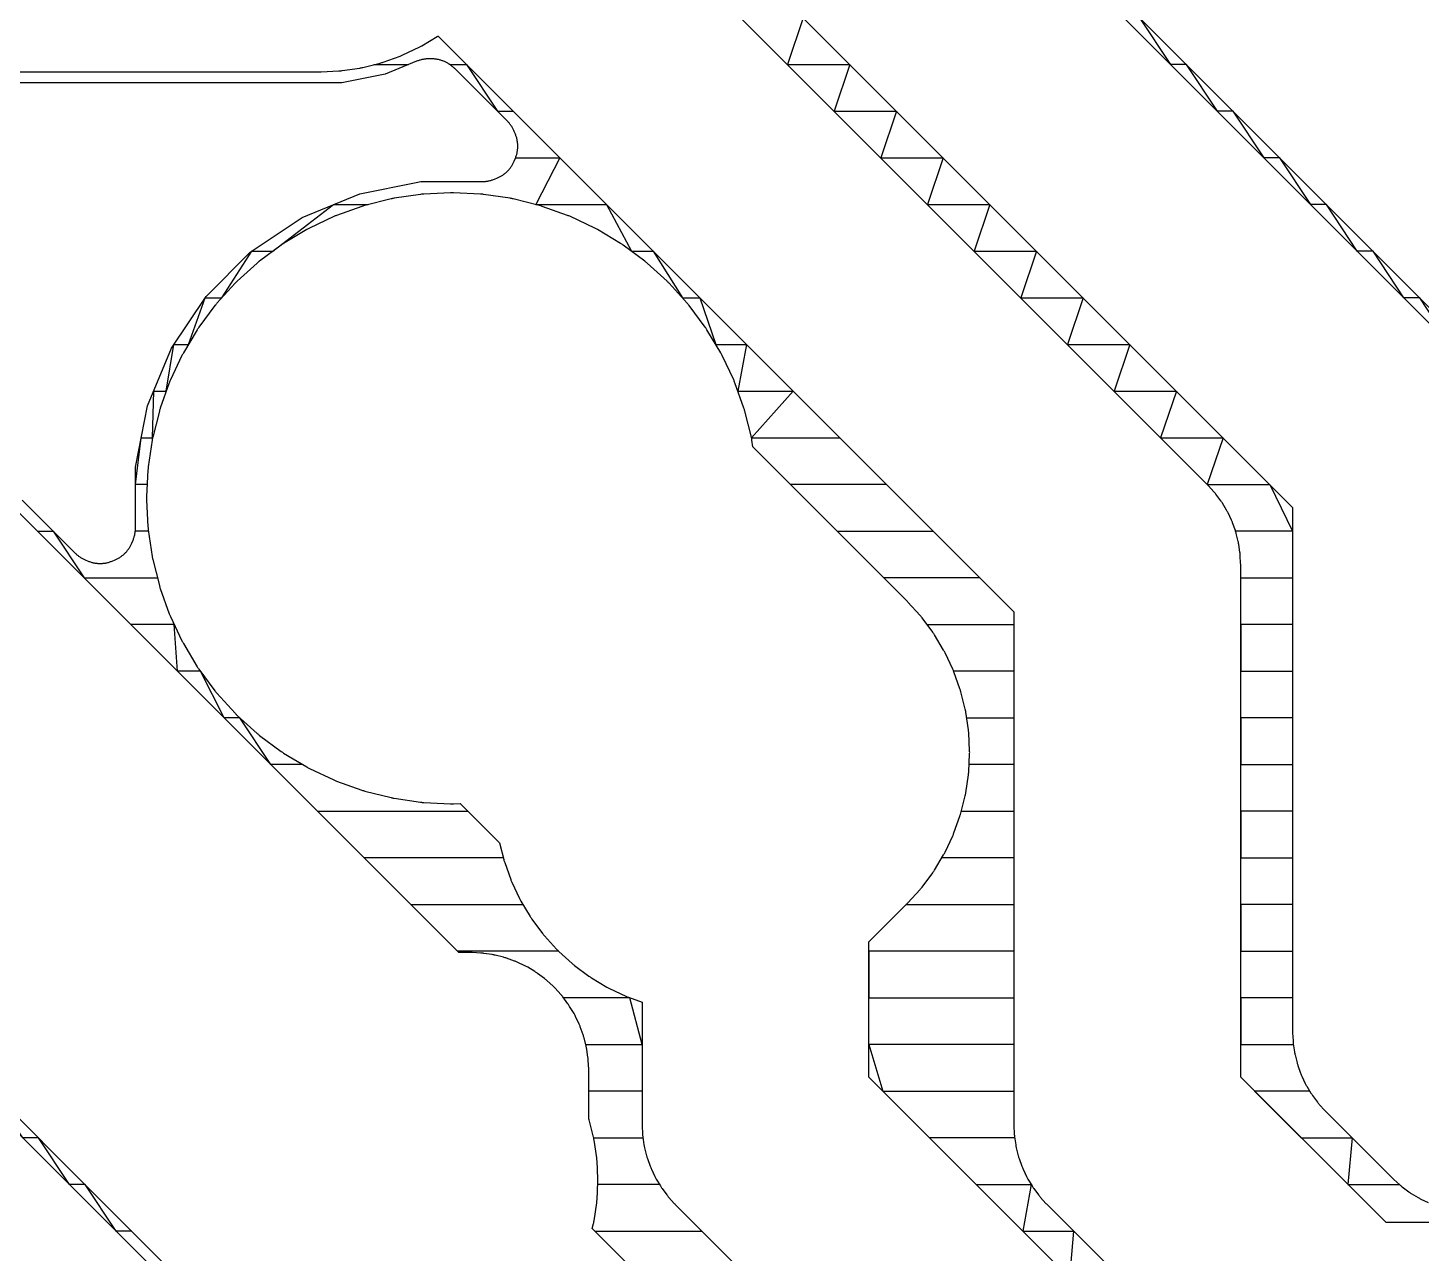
# Model space of a CAD drawing. Header units: metres. Extents: x 141.3 to 191.2, y -114.6 to -61.8.
# Drawn here: x 166.667 to 170.475, y -79.346 to -75.998 of the extents above; entities that cross this region are included whole.
import ezdxf

# ---------------------------------------------------------------- set-up
doc = ezdxf.new("R2010")
doc.units = ezdxf.units.M

msp = doc.modelspace()

# ---------------------------------------------------------------- linework, layer by layer
for points in [[(170.6533, -76.9609), (168.1906, -74.4982)], [(168.2621, -74.5267), (170.6298, -76.8944)], [(167.7243, -74.909), (170.1239, -77.3086), (170.1239, -78.74), (170.1239, -78.7421), (170.124, -78.7442), (170.1251, -78.7662), (170.1252, -78.7683), (170.1254, -78.7704), (170.1256, -78.7725), (170.1259, -78.7745), (170.1291, -78.7964), (170.1295, -78.7984), (170.1298, -78.8005), (170.1303, -78.8025), (170.1308, -78.8046), (170.1361, -78.826), (170.1367, -78.828), (170.1372, -78.83), (170.1379, -78.832), (170.1385, -78.834), (170.146, -78.8548), (170.1467, -78.8567), (170.1475, -78.8587), (170.1483, -78.8606), (170.1492, -78.8625), (170.1586, -78.8825), (170.1595, -78.8843), (170.1605, -78.8862), (170.1615, -78.888), (170.1626, -78.8898), (170.1739, -78.9088), (170.175, -78.9105), (170.1762, -78.9123), (170.1773, -78.914), (170.1786, -78.9157), (170.1917, -78.9334), (170.193, -78.9351), (170.1943, -78.9367), (170.1956, -78.9383), (170.197, -78.9399), (170.2118, -78.9563), (170.2133, -78.9578), (170.2147, -78.9593), (170.3977, -79.1423), (170.3992, -79.1437), (170.4007, -79.1452), (170.4171, -79.16), (170.4187, -79.1614), (170.4203, -79.1627), (170.4219, -79.164), (170.4236, -79.1653), (170.4413, -79.1784), (170.443, -79.1797), (170.4447, -79.1808), (170.4465, -79.182), (170.4482, -79.1831), (170.4672, -79.1944), (170.469, -79.1955), (170.4708, -79.1965), (170.4727, -79.1975), (170.4745, -79.1984), (170.4945, -79.2078)], [(171.71, -79.2629), (170.3795, -79.2629), (169.9821, -78.8655), (169.9821, -77.4658), (169.9821, -77.4637), (169.982, -77.4616), (169.9809, -77.4395), (169.9808, -77.4375), (169.9806, -77.4354), (169.9804, -77.4333), (169.9801, -77.4312), (169.9769, -77.4094), (169.9765, -77.4073), (169.9762, -77.4053), (169.9757, -77.4032), (169.9752, -77.4012), (169.9699, -77.3798), (169.9693, -77.3778), (169.9688, -77.3758), (169.9681, -77.3738), (169.9675, -77.3718), (169.96, -77.351), (169.9593, -77.349), (169.9585, -77.3471), (169.9577, -77.3452), (169.9568, -77.3433), (169.9474, -77.3233), (169.9465, -77.3214), (169.9455, -77.3196), (169.9445, -77.3178), (169.9434, -77.316), (169.9321, -77.297), (169.931, -77.2952), (169.9298, -77.2935), (169.9287, -77.2918), (169.9274, -77.2901), (169.9143, -77.2723), (169.913, -77.2707), (169.9117, -77.269), (169.9104, -77.2674), (169.909, -77.2659), (169.8942, -77.2495), (169.8927, -77.248), (169.8913, -77.2465), (168.0299, -75.3851)], [(168.7863, -75.971), (168.7433, -76.0985), (168.9138, -76.0985), (168.8708, -76.226), (169.0413, -76.226), (168.9983, -76.3535), (169.1688, -76.3535), (169.1258, -76.481), (169.2963, -76.481), (169.2533, -76.6085), (169.4238, -76.6085), (169.3808, -76.736), (169.5513, -76.736), (169.5083, -76.8635), (169.6788, -76.8635), (169.6358, -76.991), (169.8063, -76.991), (169.7633, -77.1185), (169.9338, -77.1185), (169.8908, -77.246), (170.0613, -77.246), (170.1239, -77.3735), (169.968, -77.3735)], [(170.7379, -77.1185), (170.825, -77.1185), (170.825, -76.991), (170.6795, -76.991), (170.5989, -76.8635), (170.5559, -76.8635), (170.4714, -76.736), (170.4284, -76.736), (170.3439, -76.6085), (170.3009, -76.6085), (170.2164, -76.481), (170.1734, -76.481), (170.0889, -76.3535), (170.0459, -76.3535), (169.9614, -76.226), (169.9184, -76.226), (169.8339, -76.0985), (169.7909, -76.0985), (169.7064, -75.971)], [(165.555, -76.1183), (167.4642, -76.1183), (167.4663, -76.1182), (167.4684, -76.1181), (167.5174, -76.1157), (167.5195, -76.1156), (167.5216, -76.1154), (167.5237, -76.1152), (167.5257, -76.1149), (167.5743, -76.1077), (167.5764, -76.1074), (167.5784, -76.107), (167.5804, -76.1066), (167.5825, -76.1061), (167.6301, -76.0942), (167.6321, -76.0936), (167.6341, -76.093), (167.6361, -76.0924), (167.6381, -76.0917), (167.6843, -76.0752), (167.6863, -76.0745), (167.6882, -76.0737), (167.6901, -76.0729), (167.692, -76.072), (167.7364, -76.051), (167.7383, -76.0501), (167.7401, -76.0491), (167.7419, -76.0481), (167.7437, -76.0471), (167.7858, -76.0218), (167.7876, -76.0208), (167.7881, -76.0204), (169.3619, -77.5942), (169.3619, -78.994), (169.3619, -78.9961), (169.362, -78.9982), (169.3631, -79.0202), (169.3632, -79.0223), (169.3634, -79.0244), (169.3636, -79.0265), (169.3639, -79.0285), (169.3671, -79.0504), (169.3675, -79.0524), (169.3678, -79.0545), (169.3683, -79.0565), (169.3688, -79.0586), (169.3741, -79.08), (169.3747, -79.082), (169.3752, -79.084), (169.3759, -79.086), (169.3765, -79.088), (169.384, -79.1088), (169.3847, -79.1107), (169.3855, -79.1127), (169.3863, -79.1146), (169.3872, -79.1165), (169.3966, -79.1365), (169.3975, -79.1383), (169.3985, -79.1402), (169.3995, -79.142), (169.4006, -79.1438), (169.4119, -79.1628), (169.413, -79.1645), (169.4142, -79.1663), (169.4153, -79.168), (169.4166, -79.1697), (169.4297, -79.1874), (169.431, -79.1891), (169.4323, -79.1907), (169.4336, -79.1923), (169.435, -79.1939), (169.4498, -79.2103), (169.4513, -79.2118), (169.4527, -79.2133), (170.0317, -79.7923)], [(166.6518, -77.2888), (166.7963, -77.4334), (166.7978, -77.4348), (166.7993, -77.4362), (166.8009, -77.4376), (166.8025, -77.439), (166.8041, -77.4403), (166.8058, -77.4415), (166.8075, -77.4428), (166.8092, -77.4439), (166.8109, -77.4451), (166.8127, -77.4462), (166.8145, -77.4472), (166.8164, -77.4482), (166.8182, -77.4492), (166.8201, -77.4501), (166.822, -77.451), (166.8239, -77.4518), (166.832, -77.4552), (166.834, -77.4559), (166.8359, -77.4567), (166.8379, -77.4573), (166.8399, -77.458), (166.8419, -77.4586), (166.8439, -77.4591), (166.8459, -77.4596), (166.848, -77.46), (166.85, -77.4604), (166.8521, -77.4607), (166.8542, -77.461), (166.8562, -77.4612), (166.8583, -77.4614), (166.8604, -77.4615), (166.8625, -77.4616), (166.8646, -77.4616), (166.8666, -77.4616), (166.8687, -77.4615), (166.8708, -77.4614), (166.8729, -77.4612), (166.875, -77.461), (166.877, -77.4607), (166.8791, -77.4604), (166.8811, -77.46), (166.8832, -77.4596), (166.8852, -77.4591), (166.8872, -77.4586), (166.8892, -77.458), (166.8912, -77.4573), (166.8932, -77.4567), (166.8951, -77.4559), (166.8971, -77.4552), (166.9052, -77.4518), (166.9071, -77.451), (166.909, -77.4501), (166.9109, -77.4492), (166.9128, -77.4482), (166.9146, -77.4472), (166.9164, -77.4462), (166.9182, -77.4451), (166.9199, -77.4439), (166.9216, -77.4428), (166.9233, -77.4415), (166.925, -77.4403), (166.9266, -77.439), (166.9282, -77.4376), (166.9298, -77.4362), (166.9313, -77.4348), (166.9328, -77.4334), (166.9342, -77.4319), (166.9357, -77.4303), (166.9371, -77.4288), (166.9384, -77.4272), (166.9397, -77.4256), (166.941, -77.4239), (166.9422, -77.4222), (166.9434, -77.4205), (166.9445, -77.4187), (166.9456, -77.417), (166.9466, -77.4152), (166.9477, -77.4133), (166.9486, -77.4115), (166.9495, -77.4096), (166.9504, -77.4077), (166.9512, -77.4058), (166.9546, -77.3977), (166.9554, -77.3957), (166.9561, -77.3938), (166.9568, -77.3918), (166.9574, -77.3898), (166.958, -77.3878), (166.9585, -77.3858), (166.959, -77.3838), (166.9594, -77.3817), (166.9598, -77.3797), (166.9601, -77.3776), (166.9604, -77.3755), (166.9606, -77.3735), (166.9608, -77.3714), (166.961, -77.3693), (166.961, -77.3672), (166.9611, -77.3651), (166.9611, -77.1982), (166.9943, -77.031), (167.0596, -76.8735), (167.1543, -76.7317), (167.2748, -76.6112), (167.4166, -76.5164), (167.5741, -76.4512), (167.728, -76.4206), (167.7413, -76.4179), (167.9097, -76.4179), (167.9117, -76.4179), (167.9138, -76.4178), (167.9159, -76.4177), (167.918, -76.4175), (167.9201, -76.4173), (167.9221, -76.417), (167.9242, -76.4167), (167.9262, -76.4163), (167.9283, -76.4159), (167.9303, -76.4154), (167.9323, -76.4149), (167.9343, -76.4143), (167.9363, -76.4137), (167.9383, -76.413), (167.9402, -76.4123), (167.9422, -76.4115), (167.9503, -76.4081), (167.9522, -76.4073), (167.9541, -76.4064), (167.956, -76.4055), (167.9579, -76.4045), (167.9597, -76.4035), (167.9615, -76.4025), (167.9633, -76.4014), (167.965, -76.4003), (167.9667, -76.3991), (167.9684, -76.3979), (167.9701, -76.3966), (167.9717, -76.3953), (167.9733, -76.3939), (167.9749, -76.3926), (167.9764, -76.3911), (167.9779, -76.3897), (167.9794, -76.3882), (167.9808, -76.3867), (167.9822, -76.3851), (167.9835, -76.3835), (167.9848, -76.3819), (167.9861, -76.3802), (167.9873, -76.3785), (167.9885, -76.3768), (167.9896, -76.3751), (167.9907, -76.3733), (167.9917, -76.3715), (167.9928, -76.3696), (167.9937, -76.3678), (167.9946, -76.3659), (167.9955, -76.364), (167.9963, -76.3621), (167.9997, -76.354), (168.0005, -76.352), (168.0012, -76.3501), (168.0019, -76.3481), (168.0025, -76.3461), (168.0031, -76.3441), (168.0036, -76.3421), (168.0041, -76.3401), (168.0045, -76.338), (168.0049, -76.336), (168.0052, -76.3339), (168.0055, -76.3318), (168.0057, -76.3298), (168.0059, -76.3277), (168.0061, -76.3256), (168.0061, -76.3235), (168.0062, -76.3214), (168.0061, -76.3194), (168.0061, -76.3173), (168.0059, -76.3152), (168.0057, -76.3131), (168.0055, -76.311), (168.0052, -76.309), (168.0049, -76.3069), (168.0045, -76.3049), (168.0041, -76.3028), (168.0036, -76.3008), (168.0031, -76.2988), (168.0025, -76.2968), (168.0019, -76.2948), (168.0012, -76.2928), (168.0005, -76.2909), (167.9997, -76.2889), (167.9963, -76.2808), (167.9955, -76.2789), (167.9946, -76.277), (167.9937, -76.2751), (167.9928, -76.2732), (167.9917, -76.2714), (167.9907, -76.2696), (167.9896, -76.2678), (167.9885, -76.2661), (167.9873, -76.2644), (167.9861, -76.2627), (167.9848, -76.261), (167.9835, -76.2594), (167.9822, -76.2578), (167.9808, -76.2562), (167.9794, -76.2547), (167.9779, -76.2532), (167.8349, -76.1102), (167.8334, -76.1087), (167.8318, -76.1073), (167.8303, -76.1059), (167.8287, -76.1046), (167.827, -76.1033), (167.8254, -76.102), (167.8237, -76.1008), (167.822, -76.0996), (167.8182, -76.0971), (167.8165, -76.096), (167.8147, -76.0949), (167.8129, -76.0938), (167.8111, -76.0928), (167.8092, -76.0919), (167.8074, -76.0909), (167.8055, -76.0901), (167.8035, -76.0893), (167.8016, -76.0885), (167.7997, -76.0878), (167.7977, -76.0871), (167.7957, -76.0864), (167.7937, -76.0859), (167.7917, -76.0853), (167.7896, -76.0848), (167.7876, -76.0844), (167.7856, -76.084), (167.7835, -76.0837), (167.7814, -76.0834), (167.7794, -76.0832), (167.7773, -76.083), (167.7752, -76.0829), (167.7731, -76.0828), (167.771, -76.0828), (167.7622, -76.0828), (167.7601, -76.0828), (167.7581, -76.0829), (167.756, -76.083), (167.7539, -76.0832), (167.7518, -76.0834), (167.7497, -76.0837), (167.7477, -76.084), (167.7456, -76.0844), (167.7436, -76.0848), (167.7416, -76.0853), (167.7395, -76.0859), (167.7375, -76.0864), (167.7356, -76.0871), (167.7336, -76.0878), (167.7316, -76.0885), (167.7297, -76.0893), (167.6438, -76.1248), (167.5248, -76.1485), (165.4944, -76.1485)], [(167.6128, -76.0985), (167.7074, -76.0985)], [(167.8203, -76.0985), (167.8662, -76.0985), (167.9507, -76.226), (167.9937, -76.226)], [(167.9999, -76.3535), (168.1212, -76.3535), (168.0558, -76.481), (168.2487, -76.481), (168.3167, -76.6085), (168.3762, -76.6085), (168.4561, -76.736), (168.5037, -76.736), (168.5473, -76.8635), (168.6312, -76.8635), (168.6078, -76.991), (168.7587, -76.991), (168.6451, -77.1185), (168.8862, -77.1185), (169.0137, -77.246), (168.7517, -77.246), (168.8792, -77.3735), (169.1412, -77.3735), (169.2687, -77.501), (169.0067, -77.501)], [(170.0135, -79.9129), (168.9661, -78.8655), (168.9661, -78.4956), (169.0698, -78.3918), (169.0713, -78.3903), (169.0727, -78.3888), (169.1057, -78.3524), (169.1071, -78.3509), (169.1084, -78.3493), (169.1097, -78.3476), (169.111, -78.346), (169.1402, -78.3066), (169.1414, -78.3049), (169.1426, -78.3031), (169.1438, -78.3014), (169.1448, -78.2996), (169.1701, -78.2575), (169.1711, -78.2557), (169.1721, -78.2539), (169.1731, -78.252), (169.174, -78.2502), (169.195, -78.2058), (169.1959, -78.2039), (169.1967, -78.202), (169.1975, -78.2), (169.1982, -78.1981), (169.2147, -78.1519), (169.2147, -78.1519), (169.2148, -78.1517), (169.2155, -78.1498), (169.2161, -78.1478), (169.2166, -78.1458), (169.2172, -78.1439), (169.2291, -78.0962), (169.2296, -78.0942), (169.23, -78.0922), (169.2304, -78.0901), (169.2307, -78.0881), (169.2379, -78.0395), (169.2382, -78.0374), (169.2384, -78.0354), (169.2386, -78.0333), (169.2387, -78.0312), (169.2411, -77.9822), (169.2412, -77.9801), (169.2413, -77.978), (169.2412, -77.9759), (169.2411, -77.9738), (169.2387, -77.9248), (169.2386, -77.9227), (169.2384, -77.9206), (169.2382, -77.9186), (169.2379, -77.9165), (169.2307, -77.8679), (169.2304, -77.8659), (169.23, -77.8638), (169.2296, -77.8618), (169.2291, -77.8598), (169.2172, -77.8121), (169.2166, -77.8101), (169.216, -77.8081), (169.2154, -77.8061), (169.2147, -77.8041), (169.1982, -77.7579), (169.1975, -77.756), (169.1967, -77.754), (169.1959, -77.7521), (169.195, -77.7502), (169.174, -77.7058), (169.1731, -77.704), (169.1721, -77.7021), (169.1711, -77.7003), (169.1701, -77.6985), (169.1448, -77.6564), (169.1438, -77.6546), (169.1426, -77.6529), (169.1414, -77.6511), (169.1402, -77.6494), (169.111, -77.61), (169.1097, -77.6084), (169.1084, -77.6067), (169.1071, -77.6051), (169.1057, -77.6036), (169.0727, -77.5672), (169.0713, -77.5657), (169.0698, -77.5642), (168.649, -77.1433), (168.6462, -77.1247), (168.6459, -77.1226), (168.6455, -77.1205), (168.6451, -77.1185), (168.6446, -77.1165), (168.6267, -77.0451), (168.6262, -77.0431), (168.6256, -77.0411), (168.625, -77.0391), (168.6243, -77.0371), (168.5995, -76.9678), (168.5988, -76.9658), (168.598, -76.9639), (168.5972, -76.962), (168.5963, -76.9601), (168.5648, -76.8936), (168.5639, -76.8917), (168.563, -76.8898), (168.562, -76.888), (168.5609, -76.8862), (168.5231, -76.8231), (168.522, -76.8213), (168.5208, -76.8195), (168.5197, -76.8178), (168.5184, -76.8161), (168.4746, -76.757), (168.4733, -76.7554), (168.472, -76.7537), (168.4707, -76.7521), (168.4693, -76.7506), (168.4199, -76.696), (168.4184, -76.6945), (168.417, -76.693), (168.4155, -76.6916), (168.414, -76.6901), (168.3594, -76.6407), (168.3579, -76.6393), (168.3563, -76.638), (168.3546, -76.6367), (168.353, -76.6354), (168.2939, -76.5916), (168.2922, -76.5903), (168.2905, -76.5892), (168.2887, -76.588), (168.2869, -76.5869), (168.2238, -76.5491), (168.222, -76.548), (168.2202, -76.547), (168.2183, -76.5461), (168.2164, -76.5452), (168.1499, -76.5137), (168.148, -76.5128), (168.1461, -76.512), (168.1442, -76.5112), (168.1422, -76.5105), (168.0729, -76.4857), (168.0729, -76.4857), (168.0711, -76.4851), (168.069, -76.4844), (168.067, -76.4838), (168.0649, -76.4833), (167.9935, -76.4654), (167.9915, -76.4649), (167.9895, -76.4645), (167.9874, -76.4641), (167.9853, -76.4638), (167.9125, -76.453), (167.9105, -76.4527), (167.9084, -76.4525), (167.9063, -76.4523), (167.9042, -76.4522), (167.8307, -76.4485), (167.8286, -76.4485), (167.8266, -76.4484), (167.8245, -76.4485), (167.8224, -76.4485), (167.7489, -76.4522), (167.7468, -76.4523), (167.7447, -76.4525), (167.7426, -76.4527), (167.7406, -76.453), (167.6678, -76.4638), (167.6657, -76.4641), (167.6637, -76.4645), (167.6616, -76.4649), (167.6596, -76.4654), (167.5882, -76.4833), (167.5862, -76.4838), (167.5842, -76.4844), (167.5822, -76.485), (167.5802, -76.4857), (167.5109, -76.5105), (167.509, -76.5112), (167.507, -76.512), (167.5051, -76.5128), (167.5032, -76.5137), (167.4367, -76.5452), (167.4348, -76.5461), (167.4329, -76.547), (167.4311, -76.548), (167.4293, -76.5491), (167.3662, -76.5869), (167.3644, -76.588), (167.3627, -76.5892), (167.3609, -76.5903), (167.3592, -76.5916), (167.3001, -76.6354), (167.2985, -76.6367), (167.2968, -76.638), (167.2952, -76.6393), (167.2937, -76.6407), (167.2391, -76.6901), (167.2376, -76.6916), (167.2361, -76.693), (167.2347, -76.6945), (167.2332, -76.696), (167.1838, -76.7506), (167.1824, -76.7521), (167.1811, -76.7537), (167.1798, -76.7554), (167.1785, -76.757), (167.1347, -76.8161), (167.1335, -76.8178), (167.1323, -76.8195), (167.1311, -76.8213), (167.13, -76.8231), (167.0922, -76.8862), (167.0912, -76.888), (167.0902, -76.8898), (167.0892, -76.8917), (167.0883, -76.8936), (167.0568, -76.9601), (167.0559, -76.962), (167.0551, -76.9639), (167.0543, -76.9658), (167.0536, -76.9678), (167.0288, -77.0371), (167.0288, -77.0371), (167.0282, -77.0389), (167.0275, -77.041), (167.0269, -77.043), (167.0264, -77.0451), (167.0085, -77.1165), (167.008, -77.1185), (167.0076, -77.1205), (167.0072, -77.1226), (167.0069, -77.1247), (166.9961, -77.1975), (166.9958, -77.1995), (166.9956, -77.2016), (166.9954, -77.2037), (166.9953, -77.2058), (166.9917, -77.2793), (166.9916, -77.2814), (166.9916, -77.2834), (166.9916, -77.2855), (166.9917, -77.2876), (166.9953, -77.3611)], [(166.9933, -77.246), (166.9611, -77.246), (166.9769, -77.1185), (167.008, -77.1185), (167.0109, -76.991), (167.0453, -76.991), (167.0662, -76.8635), (167.1058, -76.8635), (167.1514, -76.736), (167.197, -76.736), (167.2788, -76.6085), (167.3364, -76.6085), (167.5022, -76.481), (167.5973, -76.481)], [(169.494, -80.5629), (168.2098, -79.2788), (168.2131, -79.2657), (168.2136, -79.2637), (168.214, -79.2617), (168.2144, -79.2596), (168.2147, -79.2576), (168.2219, -79.209), (168.2222, -79.2069), (168.2224, -79.2049), (168.2226, -79.2028), (168.2227, -79.2007), (168.2251, -79.1517), (168.2252, -79.1496), (168.2253, -79.1475), (168.2252, -79.1454), (168.2251, -79.1433), (168.2227, -79.0943), (168.2226, -79.0922), (168.2224, -79.0901), (168.2222, -79.0881), (168.2219, -79.086), (168.2147, -79.0374), (168.2144, -79.0354), (168.214, -79.0333), (168.2136, -79.0313), (168.2131, -79.0293), (168.2012, -78.9816), (168.2006, -78.9796), (168.2, -78.9776), (168.2, -78.9775), (168.2, -78.8475), (168.2, -78.8454), (168.1999, -78.8433), (168.1988, -78.8201), (168.1986, -78.818), (168.1984, -78.8159), (168.1982, -78.8138), (168.1979, -78.8117), (168.1945, -78.7887), (168.1942, -78.7866), (168.1938, -78.7846), (168.1934, -78.7825), (168.1929, -78.7805), (168.1872, -78.7579), (168.1867, -78.7559), (168.1861, -78.7539), (168.1855, -78.7519), (168.1848, -78.7499), (168.177, -78.728), (168.1762, -78.726), (168.1755, -78.7241), (168.1746, -78.7222), (168.1738, -78.7203), (168.1638, -78.6992), (168.1629, -78.6973), (168.1619, -78.6955), (168.1609, -78.6936), (168.1599, -78.6918), (168.1479, -78.6719), (168.1468, -78.6701), (168.1456, -78.6683), (168.1445, -78.6666), (168.1432, -78.6649), (168.1294, -78.6462), (168.1281, -78.6445), (168.1268, -78.6429), (168.1255, -78.6413), (168.1241, -78.6397), (168.1084, -78.6225), (168.107, -78.621), (168.1055, -78.6195), (168.104, -78.618), (168.1025, -78.6166), (168.0853, -78.6009), (168.0837, -78.5995), (168.0821, -78.5982), (168.0805, -78.5969), (168.0788, -78.5956), (168.0601, -78.5818), (168.0584, -78.5805), (168.0567, -78.5794), (168.0549, -78.5782), (168.0531, -78.5771), (168.0332, -78.5651), (168.0314, -78.5641), (168.0295, -78.5631), (168.0277, -78.5621), (168.0258, -78.5612), (168.0047, -78.5512), (168.0028, -78.5504), (168.0009, -78.5495), (167.999, -78.5488), (167.997, -78.548), (167.9751, -78.5402), (167.9751, -78.5402), (167.9733, -78.5396), (167.9712, -78.5389), (167.9692, -78.5383), (167.9671, -78.5378), (167.9445, -78.5321), (167.9425, -78.5316), (167.9404, -78.5312), (167.9384, -78.5308), (167.9363, -78.5305), (167.9133, -78.5271), (167.9112, -78.5268), (167.9091, -78.5266), (167.907, -78.5264), (167.9049, -78.5262), (167.8817, -78.5251), (167.8796, -78.525), (167.8775, -78.525), (167.8452, -78.525), (166.593, -77.2728)], [(166.6937, -77.3735), (166.7364, -77.3735), (166.8212, -77.501), (167.0212, -77.501)], [(166.9967, -77.3735), (166.9606, -77.3735)], [(166.9953, -77.3611), (166.9954, -77.3632), (166.9956, -77.3653), (166.9958, -77.3674), (166.9961, -77.3694), (167.0069, -77.4422), (167.0072, -77.4443), (167.0076, -77.4463), (167.008, -77.4484), (167.0085, -77.4504), (167.0264, -77.5218), (167.0269, -77.5238), (167.0275, -77.5258), (167.0281, -77.5278), (167.0288, -77.5298), (167.0536, -77.5991), (167.0543, -77.601), (167.0551, -77.603), (167.0559, -77.6049), (167.0568, -77.6068), (167.0883, -77.6733), (167.0892, -77.6752), (167.0902, -77.6771), (167.0912, -77.6789), (167.0922, -77.6807), (167.13, -77.7438), (167.1311, -77.7456), (167.1323, -77.7473), (167.1335, -77.7491), (167.1347, -77.7508), (167.1785, -77.8099), (167.1798, -77.8115), (167.1811, -77.8132), (167.1824, -77.8148), (167.1838, -77.8163), (167.2332, -77.8709), (167.2347, -77.8724), (167.2361, -77.8739), (167.2376, -77.8753), (167.2391, -77.8768), (167.2937, -77.9262), (167.2952, -77.9276), (167.2968, -77.9289), (167.2985, -77.9302), (167.3001, -77.9315), (167.3592, -77.9753), (167.3609, -77.9765), (167.3627, -77.9777), (167.3644, -77.9789), (167.3662, -77.98), (167.4293, -78.0178), (167.4311, -78.0188), (167.4329, -78.0198), (167.4348, -78.0208), (167.4367, -78.0217), (167.5032, -78.0532), (167.5051, -78.0541), (167.507, -78.0549), (167.509, -78.0557), (167.5109, -78.0564), (167.5802, -78.0812), (167.5802, -78.0812), (167.582, -78.0818), (167.5841, -78.0825), (167.5861, -78.0831), (167.5882, -78.0836), (167.6596, -78.1015), (167.6616, -78.102), (167.6637, -78.1024), (167.6657, -78.1028), (167.6678, -78.1031), (167.7406, -78.1139), (167.7426, -78.1142), (167.7447, -78.1144), (167.7468, -78.1146), (167.7489, -78.1147), (167.8224, -78.1183), (167.8245, -78.1184), (167.8266, -78.1184), (167.8286, -78.1184), (167.8307, -78.1183), (167.8489, -78.1175), (167.9563, -78.2249), (167.9678, -78.2709), (167.9684, -78.2729), (167.969, -78.2749), (167.9696, -78.2769), (167.9703, -78.2789), (167.9868, -78.3251), (167.9875, -78.327), (167.9883, -78.329), (167.9891, -78.3309), (167.99, -78.3328), (168.011, -78.3772), (168.0119, -78.379), (168.0129, -78.3809), (168.0139, -78.3827), (168.0149, -78.3845), (168.0402, -78.4266), (168.0412, -78.4284), (168.0424, -78.4301), (168.0436, -78.4319), (168.0448, -78.4336), (168.074, -78.473), (168.0753, -78.4746), (168.0766, -78.4763), (168.0779, -78.4779), (168.0793, -78.4794), (168.1123, -78.5158), (168.1137, -78.5173), (168.1152, -78.5188), (168.1167, -78.5203), (168.1182, -78.5217), (168.1546, -78.5547), (168.1561, -78.5561), (168.1577, -78.5574), (168.1594, -78.5587), (168.161, -78.56), (168.2004, -78.5892), (168.2021, -78.5904), (168.2039, -78.5916), (168.2056, -78.5928), (168.2074, -78.5938), (168.2495, -78.6191), (168.2513, -78.6201), (168.2531, -78.6211), (168.255, -78.6221), (168.2568, -78.623), (168.3012, -78.644), (168.3031, -78.6449), (168.305, -78.6457), (168.307, -78.6465), (168.3089, -78.6472), (168.3459, -78.6604), (168.3459, -78.994), (168.3459, -78.9961), (168.346, -78.9982), (168.3471, -79.0202), (168.3472, -79.0223), (168.3474, -79.0244), (168.3476, -79.0265), (168.3479, -79.0285), (168.3511, -79.0504), (168.3515, -79.0524), (168.3518, -79.0545), (168.3523, -79.0565), (168.3528, -79.0586), (168.3581, -79.08), (168.3587, -79.082), (168.3592, -79.084), (168.3599, -79.086), (168.3605, -79.088), (168.368, -79.1088), (168.3687, -79.1107), (168.3695, -79.1127), (168.3703, -79.1146), (168.3712, -79.1165), (168.3806, -79.1365), (168.3815, -79.1383), (168.3825, -79.1402), (168.3835, -79.142), (168.3846, -79.1438), (168.3959, -79.1628), (168.397, -79.1645), (168.3982, -79.1663), (168.3993, -79.168), (168.4006, -79.1697), (168.4137, -79.1874), (168.415, -79.1891), (168.4163, -79.1907), (168.4176, -79.1923), (168.419, -79.1939), (168.4338, -79.2103), (168.4353, -79.2118), (168.4367, -79.2133), (169.6657, -80.4423)], [(169.9821, -77.501), (170.1239, -77.501), (170.1239, -77.6285), (169.9821, -77.6285), (169.9821, -77.756), (170.1239, -77.756), (170.1239, -77.8835), (169.9821, -77.8835), (169.9821, -78.011), (170.1239, -78.011), (170.1239, -78.1385), (169.9821, -78.1385), (169.9821, -78.266), (170.1239, -78.266), (170.1239, -78.3935), (169.9821, -78.3935), (169.9821, -78.521), (170.1239, -78.521), (170.1239, -78.6485), (169.9821, -78.6485), (169.9821, -78.776), (170.1261, -78.776)], [(167.418, -78.011), (167.3312, -78.011), (167.2466, -77.8835), (167.2037, -77.8835), (167.1386, -77.756), (167.0762, -77.756), (167.0671, -77.6285), (166.9487, -77.6285)], [(169.1247, -77.6285), (169.3619, -77.6285), (169.3619, -77.756), (169.1975, -77.756)], [(169.233, -77.8835), (169.3619, -77.8835), (169.3619, -78.011), (169.2397, -78.011)], [(165.5898, -77.925), (167.08, -79.4152)], [(167.0212, -79.3992), (165.6058, -77.9838)], [(166.9508, -79.286), (166.9081, -79.286), (166.8233, -79.1585), (166.7806, -79.1585), (166.6958, -79.031), (166.6531, -79.031), (166.5683, -78.9035), (166.5256, -78.9035), (166.4408, -78.776), (166.3981, -78.776), (166.3133, -78.6485), (166.2706, -78.6485), (166.1858, -78.521), (166.1431, -78.521), (166.0583, -78.3935), (166.0156, -78.3935), (165.9308, -78.266), (165.8881, -78.266), (165.8033, -78.1385), (165.7606, -78.1385), (165.6758, -78.011), (165.6331, -78.011)], [(167.9666, -78.266), (167.5862, -78.266), (167.4587, -78.1385), (167.8699, -78.1385)], [(169.2185, -78.1385), (169.3619, -78.1385), (169.3619, -78.266), (169.165, -78.266)], [(168.1174, -78.521), (167.8412, -78.521), (167.7137, -78.3935), (168.0203, -78.3935)], [(169.0682, -78.3935), (169.3619, -78.3935), (169.3619, -78.521), (168.9661, -78.521), (168.9661, -78.6485), (169.3619, -78.6485), (169.3619, -78.776), (168.9661, -78.776), (169.0041, -78.9035), (169.3619, -78.9035)], [(168.1918, -78.776), (168.3459, -78.776), (168.3126, -78.6485), (168.1311, -78.6485)], [(168.3459, -78.9035), (168.2, -78.9035)], [(170.1708, -78.9035), (170.0201, -78.9035), (170.1476, -79.031), (170.2864, -79.031), (170.2751, -79.1585), (170.4155, -79.1585)], [(168.2135, -79.031), (168.3483, -79.031)], [(169.3643, -79.031), (169.1316, -79.031), (169.2591, -79.1585), (169.4094, -79.1585), (169.3866, -79.286), (169.5254, -79.286), (169.5141, -79.4135), (169.6529, -79.4135), (169.6416, -79.541), (169.7804, -79.541), (169.7691, -79.6685), (169.9079, -79.6685), (169.8966, -79.796), (170.0357, -79.796)], [(168.3934, -79.1585), (168.2248, -79.1585)], [(168.2171, -79.286), (168.5094, -79.286)]]:
    msp.add_lwpolyline(points)

doc.saveas('drawing.dxf')
